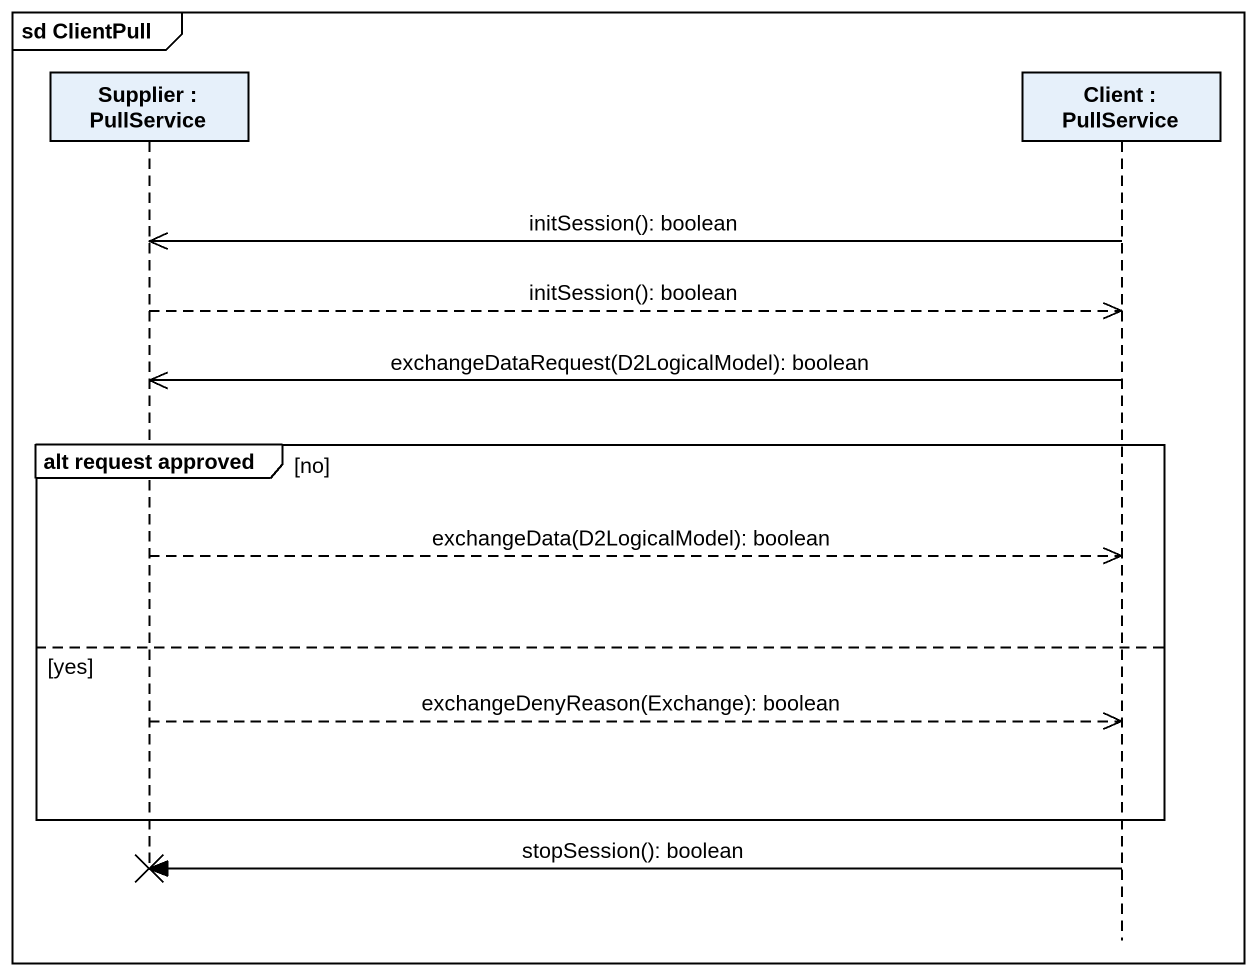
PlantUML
@startuml
mainframe sd ClientPull
hide footbox
participant "Supplier : PullService" as Supplier
participant "Client : PullService" as Client

Client ->> Supplier : initSession(): boolean
Supplier -->> Client : initSession(): boolean
Client ->> Supplier : exchangeDataRequest(D2LogicalModel): boolean
group alt request approved [no]
  Supplier -->> Client : exchangeData(D2LogicalModel): boolean
else yes
  Supplier -->> Client : exchangeDenyReason(Exchange): boolean
end
Client -> Supplier !! : stopSession(): boolean
@enduml
